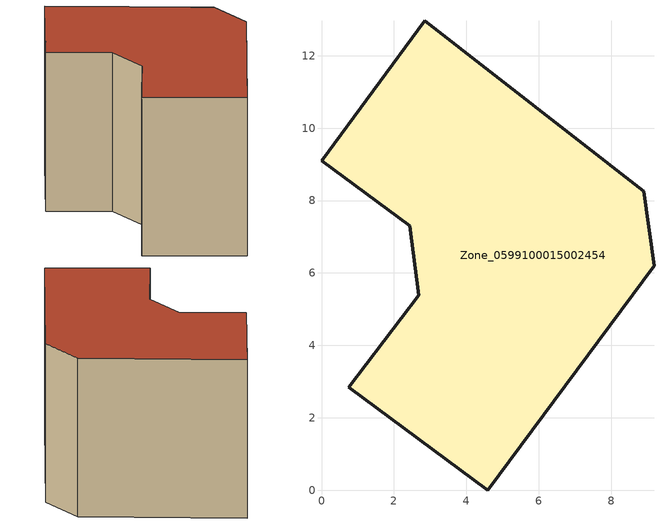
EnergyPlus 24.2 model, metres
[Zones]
Zone_0599100015002454
 floor ground (C_G): 2.85,12.97 8.9,8.26 9.18,6.2 4.59,0 0.75,2.85 2.68,5.38 2.43,7.31 0,9.1 z0.97
 wall outside (C_F): 8.9,8.26 2.85,12.97 0,9.1 2.43,7.31 2.68,5.38 0.75,2.85 4.59,0 9.18,6.2 8.9,8.26 z0.97:8.98
 roof outside (C_R): 9.18,6.2 8.9,8.26 2.85,12.97 0,9.1 2.43,7.31 2.68,5.38 0.75,2.85 4.59,0 z8.98
[BUILDING]
Pand.0599100015002454: North Axis=0; Terrain=City; Loads Convergence Tolerance Value=0.04; Temperature Convergence Tolerance Value=0.4; Solar Distribution=FullExterior; Maximum Number of Warmup Days=25; Minimum Number of Warmup Days=1
[Site:Location]
Rotterdam.The.Hague.AP_ZH_NLD Design_Conditions: Latitude=51.96; Longitude=4.45; Time Zone=1; Elevation=-4.5
[SITE:GROUNDTEMPERATURE:BUILDINGSURFACE]
18, 18, 18, 18, 18, 18, 18, 18, 18, 18, 18, 18
[MATERIAL] Thermal Absorptance=0.9; Solar Absorptance=0.7; Visible Absorptance=0.7
Name | Roughness | Thickness | Conductivity | Density | Specific Heat
G.TI.1975-1991 | MediumSmooth | 0.15 | 0.288461 | 540 | 1210
F.TI.1975-1991 | Rough | 0.3 | 0.230769 | 1920 | 840
R.TI.1975-1991 | MediumRough | 0.2 | 0.153846 | 1500 | 1000
[CONSTRUCTION]
C_G: G.TI.1975-1991
C_F: F.TI.1975-1991
C_R: R.TI.1975-1991
[ZONE]
Zone_0599100015002454: Type=1; Multiplier=1; Ceiling Height=Autocalculate; Volume=Autocalculate; Floor Area=autocalculate; Part of Total Floor Area=Yes
[ZONEINFILTRATION:DESIGNFLOWRATE]
Infil_Zone_0599100015002454: Zone or ZoneList or Space or SpaceList=Zone_0599100015002454; Schedule=AlwaysOn; Design Flow Rate Calculation Method=Flow/Area; Flow Rate per Floor Area=0.003; Constant Term Coefficient=1; Temperature Term Coefficient=0; Velocity Term Coefficient=0; Velocity Squared Term Coefficient=0
[HVACTEMPLATE:ZONE:IDEALLOADSAIRSYSTEM]
Zone_0599100015002454: Maximum Heating Supply Air Temperature=50; Minimum Cooling Supply Air Temperature=13; Maximum Heating Supply Air Humidity Ratio=0.0156; Minimum Cooling Supply Air Humidity Ratio=0.0077; Heating Limit=NoLimit; Cooling Limit=NoLimit; Dehumidification Control Type=ConstantSensibleHeatRatio; Cooling Sensible Heat Ratio=0.7; Dehumidification Setpoint=60; Humidification Control Type=None; Humidification Setpoint=30; Outdoor Air Method=None; Outdoor Air Flow Rate per Person=0.00944; Outdoor Air Flow Rate per Zone Floor Area=0; Outdoor Air Flow Rate per Zone=0; Demand Controlled Ventilation Type=None; Outdoor Air Economizer Type=NoEconomizer; Heat Recovery Type=None; Sensible Heat Recovery Effectiveness=0.7; Latent Heat Recovery Effectiveness=0.65
[ZONECONTROL:THERMOSTAT]
ThermostatControl_Zone_0599100015002454: Zone or ZoneList=Zone_0599100015002454; Control Type Schedule=DualSetpointControlType; Control 1=Thermostat_Zone_0599100015002454; Temperature Difference Between Cutout And Setpoint=0
[THERMOSTATSETPOINT:DUALSETPOINT]
Thermostat_Zone_0599100015002454: Heating Setpoint Temperature Schedule=HeatingSetpoint_Zone_0599100015002454; Cooling Setpoint Temperature Schedule=CoolingSetpoint_Zone_0599100015002454
[SCHEDULE:COMPACT]
HeatingSetpoint_Zone_0599100015002454: Through: 12/31, For: AllDays, Until: 24:00, 21
CoolingSetpoint_Zone_0599100015002454: Through: 12/31, For: AllDays, Until: 24:00, 24
DualSetpointControlType: Through: 12/31, For: AllDays, Until: 24:00, 4
AlwaysOn: Through: 12/31, For: AllDays, Until: 24:00, 1
